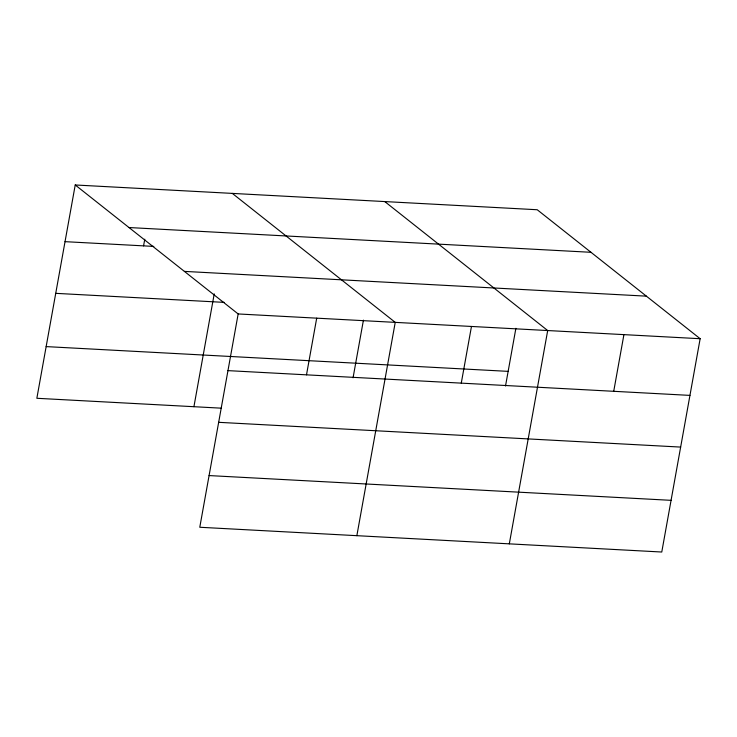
<?xml version="1.0" encoding="UTF-8"?>
<svg xmlns="http://www.w3.org/2000/svg" width="737" height="737" viewBox="0 0 737 737"><rect width="100%" height="100%" fill="white"/><g stroke="black" fill="none" stroke-linecap="round" stroke-linejoin="round"><path stroke-width="1.11" d="M75.229 184.978L238.162 313.953L199.782 527.259L661.771 552.022L700.15 338.716L537.218 209.741L75.229 184.978L36.85 398.284L221.229 408.169M143.568 245.872L144.774 239.203M193.923 406.704L214.227 293.897M306.5 374.838L316.698 318.163M353.06 377.795L363.433 320.134M356.855 535.679L395.235 322.373L232.312 193.398M461.27 383.139L471.468 326.454M505.518 385.976L515.891 328.306M509.313 543.851L547.692 330.545L384.76 201.57M613.718 391.31L623.926 334.626M128.993 227.54L590.991 252.303M65.031 241.662L153.812 246.416M184.388 271.391L646.386 296.154M55.736 293.344L224.186 302.373M238.162 313.953L700.15 338.716M46.145 346.602L508.143 371.365M227.963 370.628L689.952 395.391M218.659 422.319L680.647 447.083M209.078 475.568L671.066 500.331"/></g></svg>
